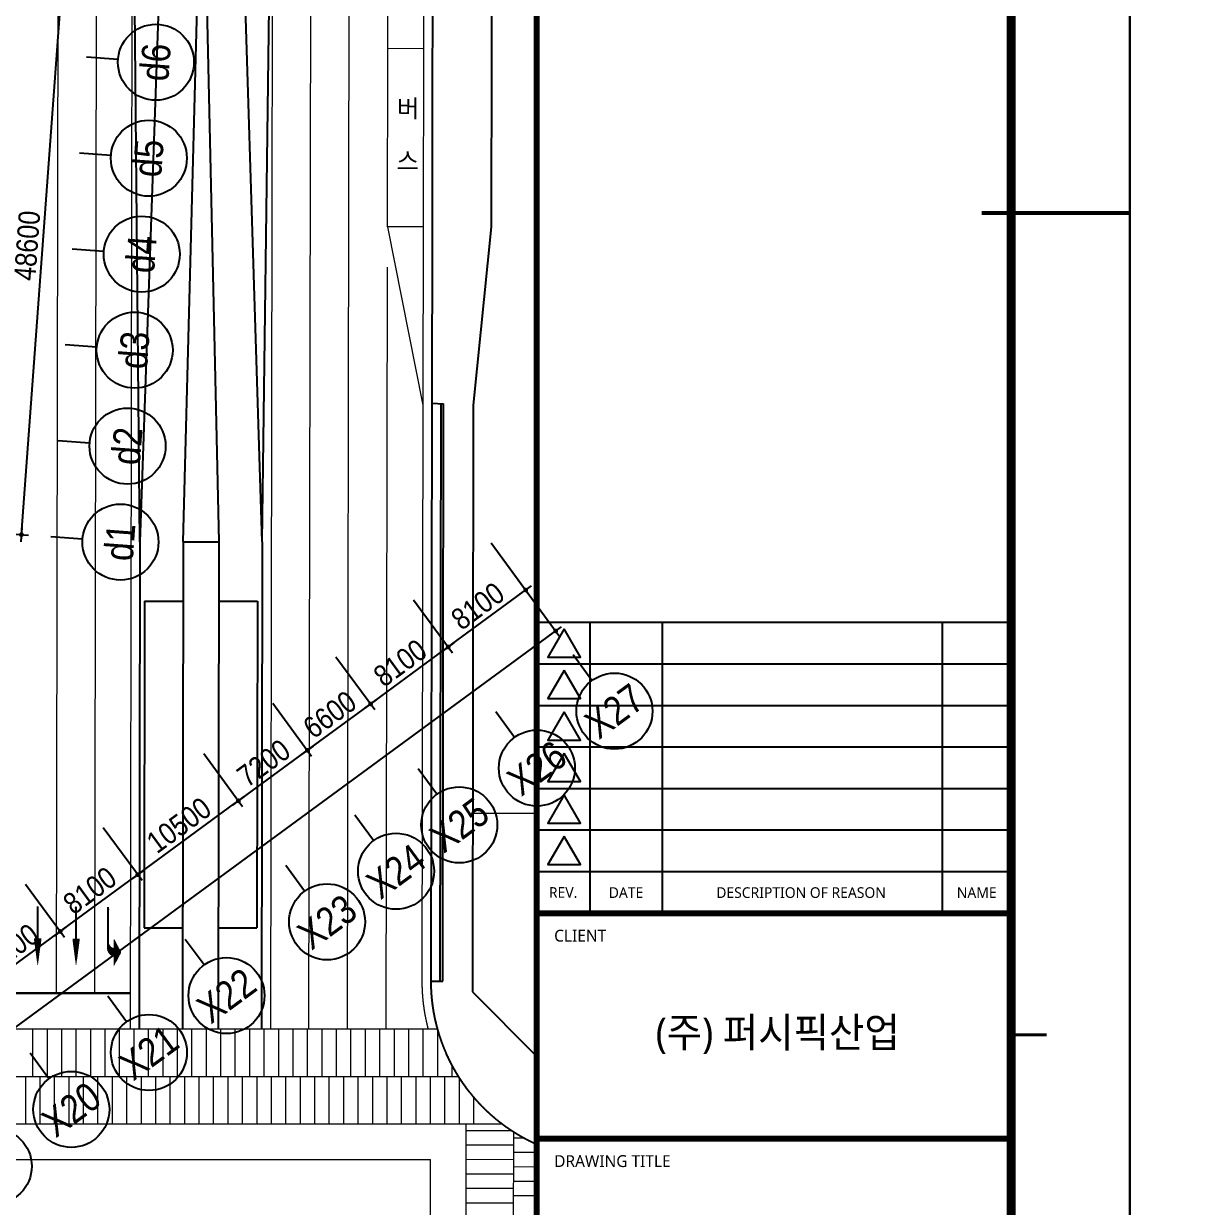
# Model space of a CAD drawing. Header units: millimetres. Extents: x 75184266 to 76346726, y -35077925 to -33679385.
# Drawn here: x 75570546 to 75668262, y -35013103 to -34913465 of the extents above; entities that cross this region are included whole.
import ezdxf
from ezdxf.enums import TextEntityAlignment as Align
from ezdxf.xclip import XClip

# ---------------------------------------------------------------- set-up
doc = ezdxf.new("R2010")
doc.units = ezdxf.units.MM
doc.header["$LTSCALE"] = 50
doc.header["$MEASUREMENT"] = 0
doc.header["$XCLIPFRAME"] = 2
doc.header["$PDMODE"] = 1
doc.header["$PDSIZE"] = -3
doc.linetypes.add('XR-지하3층$0$L2-2', pattern=[2.5, 1, -1.5])
doc.layers.get('0').update_dxf_attribs({"linetype": 'CONTINUOUS'})
doc.layers.get('Defpoints').update_dxf_attribs({"color": 51, "linetype": 'CONTINUOUS'})
for name, color, linetype in [('AZ-LINE', 3, 'CONTINUOUS'), ('AZ-TEX2', 6, 'CONTINUOUS'), ('XR-지하3층$0$00000-변경가로망', 7, 'CONTINUOUS'), ('XR-지하3층$0$0MARK', 7, 'CONTINUOUS'), ('XR-지하3층$0$0중앙선', 1, 'CONTINUOUS'), ('XR-지하3층$0$AA-AXIS-BUB1', 3, 'CONTINUOUS'), ('XR-지하3층$0$DIM', 7, 'CONTINUOUS'), ('XR-지하3층$0$보도라인', 7, 'CONTINUOUS')]:
    doc.layers.add(name, color=color, linetype=linetype)
doc.layers.add('XR-기준층$0$XR-지하3층$0$DEFPOINT', color=142, linetype='CONTINUOUS', plot=False)
doc.layers.add('건축', color=8, linetype='CONTINUOUS', plot=False)
for name, color, linetype, lineweight in [('XR-지하3층$0$$-길가장자리선', 7, 'CONTINUOUS', 0), ('XR-지하3층$0$$-정지선', 6, 'CONTINUOUS', 0), ('XR-지하3층$0$$-중앙선', 7, 'CONTINUOUS', 0), ('XR-지하3층$0$$-차로분리', 7, 'CONTINUOUS', 0), ('XR-지하3층$0$$-횡단보도', 2, 'CONTINUOUS', 0), ('XR-지하3층$0$00000-계획선', 7, 'CONTINUOUS', 0), ('XR-지하3층$0$RP-횡단보도', 8, 'CONTINUOUS', 0)]:
    doc.layers.add(name, color=color, linetype=linetype, lineweight=lineweight)
doc.styles.add('TITLE-L', font='', dxfattribs={"width": 0.8})
doc.styles.add('TITLE-S', font='', dxfattribs={"width": 0.8})
doc.styles.add('XR-지하3층$0$20110829_평면도_면적조정$0$돋움', font='')
doc.styles.add('XR-지하3층$0$@hy', font='')
doc.styles.add('XR-지하3층$0$돋움', font='', dxfattribs={"width": 0.9})
doc.styles.get('TITLE-L').set_extended_font_data('Malgun Gothic')
doc.styles.get('TITLE-S').set_extended_font_data('Malgun Gothic')
doc.styles.get('XR-지하3층$0$20110829_평면도_면적조정$0$돋움').set_extended_font_data('Dotum')
doc.styles.get('XR-지하3층$0$@hy').set_extended_font_data('@Malgun Gothic')
doc.styles.get('XR-지하3층$0$돋움').set_extended_font_data('Dotum')
doc.dimstyles.new('XR-지하3층$0$20110829_평면도_면적조정$0$std_style', dxfattribs={"dimscale": 400, "dimtxt": 3, "dimasz": 1, "dimexe": 1.5, "dimexo": 2, "dimgap": 1, "dimtad": 1, "dimtoh": 1, "dimdec": 0, "dimzin": 0, "dimdsep": 46, "dimtxsty": 'XR-지하3층$0$돋움', "dimblk": 'XR-지하3층$0$20110829_평면도_면적조정$0$01420DDOT01', "dimblk1": 'XR-지하3층$0$20110829_평면도_면적조정$0$01420DDOT01', "dimblk2": 'XR-지하3층$0$20110829_평면도_면적조정$0$01420DDOT01', "dimcen": 2.5, "dimdle": 8, "dimclrd": 256, "dimclre": 256, "dimclrt": 256, "dimadec": 0, "dimazin": 0, "dimtfac": 1, "dimtdec": 0, "dimtix": 1, "dimtmove": 2, "dimatfit": 3, "dimldrblk": 'XR-지하3층$0$20110829_평면도_면적조정$0$_ClosedBlank', "dimfxl": 1, "dimtolj": 1, "dimtzin": 0, "dimlwd": -1, "dimlwe": -1, "dimarcsym": 0})

# ---------------------------------------------------------------- blocks, each defined once
blk = doc.blocks.new('바탕폼')
at = {"layer": 'AZ-LINE'}
for p, q in [((741, 574.35), (741, 24.03)), ((821, 179.35), (757, 179.35)), ((757, 179.35), (821, 179.35))]:
    blk.add_line(p, q, dxfattribs=at)
at = {"layer": 'AZ-LINE', "color": 1}
for p, q in [((821, 228.35), (741, 228.35)), ((749.97, 228.35), (749.97, 179.35)), ((762.18, 228.35), (762.18, 179.35)), ((809.4, 228.35), (809.4, 179.35)), ((821, 221.35), (741, 221.35)), ((821, 214.35), (741, 214.35)), ((821, 207.35), (741, 207.35)), ((821, 200.35), (741, 200.35)), ((821, 193.35), (741, 193.35)), ((821, 186.35), (741, 186.35))]:
    blk.add_line(p, q, dxfattribs=at)
at = {"layer": 'AZ-LINE', "ltscale": 10}
blk.add_lwpolyline([(841, 594.71), (0, 594.71), (0, 0), (841, 0)], close=True, dxfattribs=at)
at = {"layer": 'AZ-LINE', "const_width": 1.5}
blk.add_lwpolyline([(20, 574.35), (20, 20.35), (821, 20.35), (821, 574.35)], close=True, dxfattribs=at)
at = {"layer": 'AZ-LINE'}
for points, const_width in [([(741, 20.35), (741, 574.35)], 1), ([(816.01, 297.4), (841, 297.4)], 0.7), ([(741, 179.35), (821, 179.35)], 1), ([(741, 141.35), (821, 141.35)], 1)]:
    blk.add_lwpolyline(points, dxfattribs=dict(at, const_width=const_width))
for points in [[(745.66, 227.3), (742.92, 222.56), (748.4, 222.56)], [(745.66, 220.3), (742.92, 215.56), (748.4, 215.56)], [(745.66, 213.3), (742.92, 208.56), (748.4, 208.56)], [(745.66, 206.3), (742.92, 201.56), (748.4, 201.56)], [(745.66, 199.3), (742.92, 194.56), (748.4, 194.56)], [(745.66, 192.3), (742.92, 187.56), (748.4, 187.56)]]:
    blk.add_lwpolyline(points, close=True, dxfattribs=at)
at = {"layer": 'AZ-LINE', "ltscale": 10, "const_width": 0.5}
blk.add_lwpolyline([(821, 158.85), (827, 158.85)], dxfattribs=at)
at = {"layer": 'AZ-LINE', "style": 'TITLE-S', "width": 1}
for s, p in [('REV.', (745.48, 182.85)), ('DATE', (756.08, 182.85)), ('DESCRIPTION OF REASON', (785.59, 182.85)), ('NAME', (815.2, 182.85))]:
    blk.add_text(s, height=1.8, dxfattribs=at).set_placement(p, align=Align.MIDDLE)
for s, p in [('CLIENT', (743.97, 174.59)), ('DRAWING TITLE', (743.97, 136.59))]:
    blk.add_text(s, height=2, dxfattribs=at).set_placement(p)
blk = doc.blocks.new('XR-지하3층$0$20110829_평면도_면적조정$0$01420DDOT01')
blk.add_line((-1.5, 0), (1.5, 0))
at = {"const_width": 0.5}
blk.add_lwpolyline([(-0.25, 0, 1), (0.25, 0, 1)], format="xyb", close=True, dxfattribs=at)
blk = doc.blocks.new('*D202')
at = {"layer": 'Defpoints', "color": 0, "transparency": 16777216}
for p in [(75609430, -34956528, 0), (75615339, -34964587), (75504911, -35033156, 0)]:
    blk.add_point(p, dxfattribs=at)
at = {"layer": '건축'}
for p, q in [((75609903, -34957173), (75615694, -34965071)), ((75511142, -35040979), (75615016, -34964824)), ((75505384, -35033801), (75511174, -35041699))]:
    blk.add_line(p, q, dxfattribs=at)
at = {"layer": '건축', "xscale": 400, "yscale": 400, "zscale": 400}
for p, rotation in [((75615339, -34964587), 36.24693456144445), ((75510820, -35041215), 216.2469345614445)]:
    blk.add_blockref('XR-지하3층$0$20110829_평면도_면적조정$0$01420DDOT01', p, dxfattribs=dict(at, rotation=rotation))
at = {"layer": '건축', "insert": (75562310, -35001852), "char_height": 1800, "attachment_point": 5, "rotation": 36.24693, "style": 'XR-지하3층$0$돋움'}
blk.add_mtext('\\A1;129600', dxfattribs=at)
blk = doc.blocks.new('XR-지하3층$0$20110829_평면도_면적조정$0$_ClosedBlank')
at = {"color": 0, "linetype": 'ByBlock', "lineweight": -2}
for p, q in [((-1, 0.17), (0, 0)), ((-1, 0.17), (-1, -0.17)), ((0, 0), (-1, -0.17))]:
    blk.add_line(p, q, dxfattribs=at)
blk = doc.blocks.new('*D212')
at = {"layer": 'Defpoints', "color": 0, "transparency": 16777216}
for p in [(75570235, -34985263, 0), (75573621, -34989882), (75563703, -34990052, 0)]:
    blk.add_point(p, dxfattribs=at)
at = {"layer": '건축'}
for p, q in [((75570708, -34985908), (75573976, -34990366)), ((75564176, -34990698), (75567444, -34995155)), ((75567411, -34994435), (75573299, -34990118))]:
    blk.add_line(p, q, dxfattribs=at)
at = {"layer": '건축', "xscale": 400, "yscale": 400, "zscale": 400}
for p, rotation in [((75573621, -34989882), 36.24693456144445), ((75567089, -34994671), 216.2469345614445)]:
    blk.add_blockref('XR-지하3층$0$20110829_평면도_면적조정$0$01420DDOT01', p, dxfattribs=dict(at, rotation=rotation))
at = {"layer": '건축', "insert": (75569586, -34991227), "char_height": 1800, "attachment_point": 5, "rotation": 36.24693, "style": 'XR-지하3층$0$돋움'}
blk.add_mtext('\\A1;8100', dxfattribs=at)
blk = doc.blocks.new('*D213')
at = {"layer": 'Defpoints', "color": 0, "transparency": 16777216}
for p in [(75576768, -34980474, 0), (75570235, -34985263, 0), (75580154, -34985092)]:
    blk.add_point(p, dxfattribs=at)
at = {"layer": '건축'}
for p, q in [((75577241, -34981119), (75580509, -34985576)), ((75570708, -34985908), (75573976, -34990366)), ((75573944, -34989645), (75579831, -34985329))]:
    blk.add_line(p, q, dxfattribs=at)
at = {"layer": '건축', "xscale": 400, "yscale": 400, "zscale": 400}
for p, rotation in [((75580154, -34985092), 36.24693456144445), ((75573621, -34989882), 216.2469345614445)]:
    blk.add_blockref('XR-지하3층$0$20110829_평면도_면적조정$0$01420DDOT01', p, dxfattribs=dict(at, rotation=rotation))
at = {"layer": '건축', "insert": (75576118, -34986438), "char_height": 1800, "attachment_point": 5, "rotation": 36.24693, "style": 'XR-지하3층$0$돋움'}
blk.add_mtext('\\A1;8100', dxfattribs=at)
blk = doc.blocks.new('*D214')
at = {"layer": 'Defpoints', "color": 0, "transparency": 16777216}
for p in [(75585236, -34974266, 0), (75588622, -34978884), (75576768, -34980474, 0)]:
    blk.add_point(p, dxfattribs=at)
at = {"layer": '건축'}
for p, q in [((75585709, -34974911), (75588977, -34979368)), ((75580476, -34984856), (75588299, -34979121)), ((75577241, -34981119), (75580509, -34985576))]:
    blk.add_line(p, q, dxfattribs=at)
at = {"layer": '건축', "xscale": 400, "yscale": 400, "zscale": 400}
for p, rotation in [((75588622, -34978884), 36.24693456144445), ((75580154, -34985092), 216.2469345614445)]:
    blk.add_blockref('XR-지하3층$0$20110829_평면도_면적조정$0$01420DDOT01', p, dxfattribs=dict(at, rotation=rotation))
at = {"layer": '건축', "insert": (75583618, -34980939), "char_height": 1800, "attachment_point": 5, "rotation": 36.24693, "style": 'XR-지하3층$0$돋움'}
blk.add_mtext('\\A1;10500', dxfattribs=at)
blk = doc.blocks.new('*D215')
at = {"layer": 'Defpoints', "color": 0, "transparency": 16777216}
for p in [(75591042, -34970009, 0), (75585236, -34974266, 0), (75594428, -34974627)]:
    blk.add_point(p, dxfattribs=at)
at = {"layer": '건축'}
for p, q in [((75591515, -34970654), (75594783, -34975111)), ((75585709, -34974911), (75588977, -34979368)), ((75588944, -34978648), (75594106, -34974864))]:
    blk.add_line(p, q, dxfattribs=at)
at = {"layer": '건축', "xscale": 400, "yscale": 400, "zscale": 400}
for p, rotation in [((75594428, -34974627), 36.24693456144445), ((75588622, -34978884), 216.2469345614445)]:
    blk.add_blockref('XR-지하3층$0$20110829_평면도_면적조정$0$01420DDOT01', p, dxfattribs=dict(at, rotation=rotation))
at = {"layer": '건축', "insert": (75590756, -34975706), "char_height": 1800, "attachment_point": 5, "rotation": 36.24693, "style": 'XR-지하3층$0$돋움'}
blk.add_mtext('\\A1;7200', dxfattribs=at)
blk = doc.blocks.new('*D216')
at = {"layer": 'Defpoints', "color": 0, "transparency": 16777216}
for p in [(75596365, -34966106, 0), (75591042, -34970009, 0), (75599751, -34970725)]:
    blk.add_point(p, dxfattribs=at)
at = {"layer": '건축'}
for p, q in [((75596838, -34966751), (75600106, -34971209)), ((75591515, -34970654), (75594783, -34975111)), ((75594751, -34974391), (75599429, -34970961))]:
    blk.add_line(p, q, dxfattribs=at)
at = {"layer": '건축', "xscale": 400, "yscale": 400, "zscale": 400}
for p, rotation in [((75599751, -34970725), 36.24693456144445), ((75594428, -34974627), 216.2469345614445)]:
    blk.add_blockref('XR-지하3층$0$20110829_평면도_면적조정$0$01420DDOT01', p, dxfattribs=dict(at, rotation=rotation))
at = {"layer": '건축', "insert": (75596320, -34971626), "char_height": 1800, "attachment_point": 5, "rotation": 36.24693, "style": 'XR-지하3층$0$돋움'}
blk.add_mtext('\\A1;6600', dxfattribs=at)
blk = doc.blocks.new('*D217')
at = {"layer": 'Defpoints', "color": 0, "transparency": 16777216}
for p in [(75602898, -34961317, 0), (75606284, -34965935), (75596365, -34966106, 0)]:
    blk.add_point(p, dxfattribs=at)
at = {"layer": '건축'}
for p, q in [((75603371, -34961962), (75606638, -34966419)), ((75596838, -34966751), (75600106, -34971209)), ((75600074, -34970488), (75605961, -34966172))]:
    blk.add_line(p, q, dxfattribs=at)
at = {"layer": '건축', "xscale": 400, "yscale": 400, "zscale": 400}
for p, rotation in [((75606284, -34965935), 36.24693456144445), ((75599751, -34970725), 216.2469345614445)]:
    blk.add_blockref('XR-지하3층$0$20110829_평면도_면적조정$0$01420DDOT01', p, dxfattribs=dict(at, rotation=rotation))
at = {"layer": '건축', "insert": (75602248, -34967281), "char_height": 1800, "attachment_point": 5, "rotation": 36.24693, "style": 'XR-지하3층$0$돋움'}
blk.add_mtext('\\A1;8100', dxfattribs=at)
blk = doc.blocks.new('*D218')
at = {"layer": 'Defpoints', "color": 0, "transparency": 16777216}
for p in [(75609430, -34956528, 0), (75602898, -34961317, 0), (75612816, -34961146)]:
    blk.add_point(p, dxfattribs=at)
at = {"layer": 'XR-지하3층$0$DIM', "transparency": 16777216}
for p, q in [((75609903, -34957173), (75613171, -34961630)), ((75603371, -34961962), (75606638, -34966419)), ((75606606, -34965699), (75612494, -34961383))]:
    blk.add_line(p, q, dxfattribs=at)
at = {"layer": 'XR-지하3층$0$DIM', "transparency": 16777216, "xscale": 400, "yscale": 400, "zscale": 400}
for p, rotation in [((75612816, -34961146), 36.24693456144445), ((75606284, -34965935), 216.2469345614445)]:
    blk.add_blockref('XR-지하3층$0$20110829_평면도_면적조정$0$01420DDOT01', p, dxfattribs=dict(at, rotation=rotation))
at = {"layer": 'XR-지하3층$0$DIM', "transparency": 16777216, "insert": (75608780, -34962491), "char_height": 1800, "attachment_point": 5, "rotation": 36.24693, "style": 'XR-지하3층$0$돋움'}
blk.add_mtext('\\A1;8100', dxfattribs=at)
blk = doc.blocks.new('*D268')
at = {"layer": 'Defpoints', "color": 0, "transparency": 16777216}
for p in [(75563970, -34907278, 0), (75573936, -34908014), (75560386, -34955745, 0)]:
    blk.add_point(p, dxfattribs=at)
at = {"layer": '건축'}
for p, q in [((75564767, -34907337), (75574534, -34908059)), ((75570382, -34956083), (75573906, -34908413)), ((75561184, -34955804), (75570950, -34956527))]:
    blk.add_line(p, q, dxfattribs=at)
at = {"layer": '건축', "xscale": 400, "yscale": 400, "zscale": 400}
for p, rotation in [((75573936, -34908014), 85.77114914151039), ((75570352, -34956482), 265.7711491415104)]:
    blk.add_blockref('XR-지하3층$0$20110829_평면도_면적조정$0$01420DDOT01', p, dxfattribs=dict(at, rotation=rotation))
at = {"layer": '건축', "insert": (75570846, -34932152), "char_height": 1800, "attachment_point": 5, "rotation": 85.77115, "style": 'XR-지하3층$0$돋움'}
blk.add_mtext('\\A1;48600', dxfattribs=at)
blk = doc.blocks.new('*X46')
at = {"color": 0}
for p, q in [((811, 936), (819, 936)), ((812, 943), (818, 943)), ((812, 941), (818, 941)), ((812, 939), (818, 939)), ((812, 938), (818, 938)), ((813, 951), (817, 951)), ((813, 949), (817, 949)), ((813, 947), (817, 947)), ((813, 945), (817, 945)), ((814, 958), (816, 958)), ((814, 956), (816, 956)), ((814, 954), (816, 954)), ((814, 952), (816, 952)), ((815, 962), (815, 962)), ((815, 960), (815, 960)), ((797, 832), (833, 832)), ((797, 831), (833, 831)), ((798, 840), (832, 840)), ((798, 838), (832, 838)), ((798, 836), (832, 836)), ((798, 834), (833, 834)), ((799, 847), (831, 847)), ((799, 846), (831, 846)), ((799, 844), (831, 844)), ((799, 842), (832, 842)), ((800, 855), (830, 855)), ((800, 853), (830, 853)), ((800, 851), (830, 851)), ((800, 849), (830, 849)), ((801, 862), (829, 862)), ((801, 861), (829, 861)), ((801, 859), (829, 859)), ((801, 857), (829, 857)), ((802, 870), (828, 870)), ((802, 868), (828, 868)), ((802, 866), (828, 866)), ((802, 864), (828, 864)), ((803, 878), (827, 878)), ((803, 876), (827, 876)), ((803, 874), (827, 874)), ((803, 872), (827, 872)), ((804, 885), (826, 885)), ((804, 883), (826, 883)), ((804, 881), (826, 881)), ((804, 879), (826, 879)), ((805, 892), (825, 892)), ((805, 891), (825, 891)), ((805, 889), (825, 889)), ((805, 887), (825, 887)), ((806, 900), (824, 900)), ((806, 898), (824, 898)), ((806, 896), (824, 896)), ((806, 894), (824, 894)), ((807, 906), (823, 906)), ((807, 904), (823, 904)), ((807, 902), (823, 902)), ((808, 913), (822, 913)), ((808, 911), (822, 911)), ((808, 909), (822, 909)), ((808, 908), (823, 908)), ((809, 921), (821, 921)), ((809, 919), (821, 919)), ((809, 917), (821, 917)), ((809, 915), (822, 915)), ((810, 928), (820, 928)), ((810, 926), (820, 926)), ((810, 924), (820, 924)), ((810, 922), (821, 922)), ((811, 934), (819, 934)), ((811, 932), (819, 932)), ((811, 930), (819, 930)), ((785, 744), (845, 744)), ((786, 752), (844, 752)), ((786, 750), (844, 750)), ((786, 748), (844, 748)), ((786, 746), (845, 746)), ((787, 759), (843, 759)), ((787, 758), (843, 758)), ((787, 756), (843, 756)), ((787, 754), (844, 754)), ((788, 767), (842, 767)), ((788, 765), (842, 765)), ((788, 763), (842, 763)), ((788, 761), (843, 761)), ((789, 774), (841, 774)), ((789, 772), (841, 772)), ((789, 771), (841, 771)), ((789, 769), (841, 769)), ((790, 782), (840, 782)), ((790, 780), (840, 780)), ((790, 778), (840, 778)), ((790, 776), (840, 776)), ((791, 789), (839, 789)), ((791, 788), (839, 788)), ((791, 786), (839, 786)), ((791, 784), (839, 784)), ((792, 797), (838, 797)), ((792, 795), (838, 795)), ((792, 793), (838, 793)), ((792, 791), (838, 791)), ((793, 804), (837, 804)), ((793, 802), (837, 802)), ((793, 801), (837, 801)), ((793, 799), (837, 799)), ((794, 812), (836, 812)), ((794, 810), (836, 810)), ((794, 808), (836, 808)), ((794, 806), (836, 806)), ((795, 819), (835, 819)), ((795, 818), (835, 818)), ((795, 816), (835, 816)), ((795, 814), (835, 814)), ((796, 825), (834, 825)), ((796, 823), (834, 823)), ((796, 821), (834, 821)), ((797, 829), (833, 829)), ((797, 827), (834, 827)), ((808, 742), (823, 742)), ((808, 741), (823, 741)), ((808, 739), (823, 739)), ((808, 737), (823, 737)), ((808, 735), (823, 735)), ((808, 733), (823, 733)), ((808, 731), (823, 731)), ((808, 729), (823, 729)), ((808, 728), (823, 728)), ((808, 726), (823, 726)), ((808, 724), (823, 724)), ((808, 722), (823, 722)), ((808, 720), (823, 720)), ((808, 718), (823, 718)), ((808, 716), (823, 716)), ((808, 714), (823, 714)), ((808, 712), (823, 712)), ((808, 711), (823, 711)), ((808, 709), (823, 709)), ((808, 707), (823, 707)), ((808, 705), (823, 705)), ((808, 703), (823, 703)), ((808, 701), (823, 701)), ((808, 699), (823, 699)), ((808, 698), (823, 698)), ((808, 696), (823, 696)), ((808, 694), (823, 694)), ((808, 692), (823, 692)), ((808, 690), (823, 690)), ((808, 688), (823, 688)), ((808, 686), (823, 686)), ((808, 684), (823, 684)), ((808, 682), (823, 682)), ((808, 681), (823, 681)), ((808, 679), (823, 679)), ((808, 677), (823, 677)), ((808, 675), (823, 675)), ((808, 673), (823, 673)), ((808, 671), (823, 671)), ((808, 669), (823, 669)), ((808, 667), (823, 667)), ((808, 666), (823, 666)), ((808, 664), (823, 664)), ((808, 662), (823, 662)), ((808, 660), (823, 660)), ((808, 658), (823, 658)), ((808, 656), (823, 656)), ((808, 654), (823, 654)), ((808, 652), (823, 652)), ((808, 651), (823, 651)), ((808, 649), (823, 649)), ((808, 647), (823, 647)), ((808, 645), (823, 645)), ((808, 643), (823, 643)), ((808, 641), (823, 641)), ((808, 639), (823, 639)), ((808, 638), (823, 638)), ((808, 636), (823, 636)), ((808, 634), (823, 634)), ((808, 632), (823, 632)), ((808, 630), (823, 630)), ((808, 628), (823, 628)), ((808, 626), (823, 626)), ((808, 624), (823, 624)), ((808, 622), (823, 622)), ((808, 621), (823, 621)), ((808, 619), (823, 619)), ((808, 617), (823, 617)), ((808, 615), (823, 615)), ((808, 613), (823, 613)), ((808, 611), (823, 611)), ((808, 609), (823, 609)), ((808, 608), (823, 608)), ((808, 606), (823, 606)), ((808, 604), (823, 604)), ((808, 602), (823, 602)), ((808, 600), (823, 600)), ((808, 598), (823, 598)), ((808, 596), (823, 596)), ((808, 594), (823, 594)), ((808, 592), (823, 592)), ((808, 591), (823, 591)), ((808, 589), (823, 589)), ((808, 587), (823, 587)), ((808, 585), (823, 585)), ((808, 583), (823, 583)), ((808, 581), (823, 581)), ((808, 579), (823, 579)), ((808, 578), (823, 578)), ((808, 576), (823, 576)), ((808, 574), (823, 574)), ((808, 572), (823, 572)), ((808, 570), (823, 570)), ((808, 568), (823, 568)), ((808, 566), (823, 566)), ((808, 564), (823, 564)), ((808, 562), (823, 562)), ((808, 561), (823, 561)), ((808, 559), (823, 559)), ((808, 557), (823, 557)), ((808, 555), (823, 555)), ((808, 553), (823, 553)), ((808, 551), (823, 551)), ((808, 549), (823, 549)), ((808, 548), (823, 548)), ((808, 546), (823, 546)), ((808, 544), (823, 544)), ((808, 542), (823, 542)), ((808, 540), (823, 540)), ((808, 538), (823, 538)), ((808, 536), (823, 536)), ((808, 534), (823, 534)), ((808, 532), (823, 532)), ((808, 531), (823, 531)), ((808, 529), (823, 529)), ((808, 527), (823, 527)), ((808, 525), (823, 525)), ((808, 523), (823, 523)), ((808, 521), (823, 521)), ((808, 519), (823, 519)), ((808, 517), (823, 517)), ((808, 516), (823, 516)), ((808, 514), (823, 514)), ((808, 512), (823, 512)), ((808, 510), (823, 510)), ((808, 508), (823, 508)), ((808, 506), (823, 506)), ((808, 504), (823, 504)), ((808, 502), (823, 502)), ((808, 501), (823, 501)), ((808, 499), (823, 499)), ((808, 497), (823, 497)), ((808, 495), (823, 495)), ((808, 493), (823, 493)), ((808, 491), (823, 491)), ((808, 489), (823, 489)), ((808, 488), (823, 488)), ((808, 486), (823, 486)), ((808, 484), (823, 484)), ((808, 482), (823, 482)), ((808, 480), (823, 480)), ((808, 478), (823, 478)), ((808, 476), (823, 476)), ((808, 474), (823, 474)), ((808, 472), (823, 472)), ((808, 471), (823, 471)), ((808, 469), (823, 469)), ((808, 467), (823, 467)), ((808, 465), (823, 465)), ((808, 463), (823, 463))]:
    blk.add_line(p, q, dxfattribs=at)
blk = doc.blocks.new('*X48')
at = {"color": 0}
for p, q in [((1264, 962), (1264, 962)), ((1264, 960), (1265, 960)), ((1264, 958), (1266, 958)), ((1264, 956), (1267, 956)), ((1264, 954), (1268, 954)), ((1264, 952), (1269, 952)), ((1264, 951), (1270, 951)), ((1264, 949), (1271, 949)), ((1264, 947), (1272, 947)), ((1264, 945), (1273, 945)), ((1264, 943), (1274, 943)), ((1264, 941), (1275, 941)), ((1264, 939), (1276, 939)), ((1264, 938), (1277, 938)), ((1264, 936), (1278, 936)), ((1208, 831), (1311, 831)), ((1209, 834), (1314, 834)), ((1209, 832), (1313, 832)), ((1210, 836), (1315, 836)), ((1211, 838), (1316, 838)), ((1212, 840), (1317, 840)), ((1213, 842), (1318, 842)), ((1214, 844), (1319, 844)), ((1215, 846), (1320, 846)), ((1216, 847), (1321, 847)), ((1217, 849), (1322, 849)), ((1219, 851), (1323, 851)), ((1220, 853), (1323, 853)), ((1221, 855), (1322, 855)), ((1223, 857), (1321, 857)), ((1225, 859), (1320, 859)), ((1226, 861), (1319, 861)), ((1228, 862), (1318, 862)), ((1230, 864), (1317, 864)), ((1232, 866), (1316, 866)), ((1235, 868), (1315, 868)), ((1237, 870), (1314, 870)), ((1240, 872), (1313, 872)), ((1243, 874), (1312, 874)), ((1246, 876), (1311, 876)), ((1250, 878), (1310, 878)), ((1254, 879), (1309, 879)), ((1259, 881), (1308, 881)), ((1264, 934), (1279, 934)), ((1264, 932), (1280, 932)), ((1264, 930), (1281, 930)), ((1264, 928), (1282, 928)), ((1264, 926), (1283, 926)), ((1264, 924), (1284, 924)), ((1264, 922), (1285, 922)), ((1264, 921), (1286, 921)), ((1264, 919), (1288, 919)), ((1264, 917), (1289, 917)), ((1264, 915), (1290, 915)), ((1264, 913), (1291, 913)), ((1264, 911), (1292, 911)), ((1264, 909), (1293, 909)), ((1264, 908), (1294, 908)), ((1264, 906), (1295, 906)), ((1264, 904), (1296, 904)), ((1264, 902), (1297, 902)), ((1264, 900), (1298, 900)), ((1264, 898), (1299, 898)), ((1264, 896), (1300, 896)), ((1264, 894), (1301, 894)), ((1264, 892), (1302, 892)), ((1264, 891), (1303, 891)), ((1264, 889), (1304, 889)), ((1264, 887), (1305, 887)), ((1264, 885), (1306, 885)), ((1264, 883), (1307, 883)), ((1204, 816), (1243, 816)), ((1204, 814), (1240, 814)), ((1204, 812), (1237, 812)), ((1204, 810), (1235, 810)), ((1204, 808), (1233, 808)), ((1204, 806), (1231, 806)), ((1204, 804), (1230, 804)), ((1204, 802), (1228, 802)), ((1204, 801), (1227, 801)), ((1204, 799), (1226, 799)), ((1204, 797), (1225, 797)), ((1204, 795), (1224, 795)), ((1204, 793), (1223, 793)), ((1204, 791), (1222, 791)), ((1204, 789), (1221, 789)), ((1204, 788), (1221, 788)), ((1204, 786), (1220, 786)), ((1204, 784), (1220, 784)), ((1204, 782), (1219, 782)), ((1204, 780), (1219, 780)), ((1204, 778), (1219, 778)), ((1204, 776), (1219, 776)), ((1204, 774), (1219, 774)), ((1204, 772), (1219, 772)), ((1204, 771), (1219, 771)), ((1204, 769), (1219, 769)), ((1204, 767), (1219, 767)), ((1204, 765), (1219, 765)), ((1204, 763), (1219, 763)), ((1204, 761), (1219, 761)), ((1204, 759), (1219, 759)), ((1204, 758), (1219, 758)), ((1204, 756), (1219, 756)), ((1204, 754), (1219, 754)), ((1204, 752), (1219, 752)), ((1204, 750), (1219, 750)), ((1204, 748), (1219, 748)), ((1204, 746), (1219, 746)), ((1204, 744), (1219, 744)), ((1204, 742), (1219, 742)), ((1204, 741), (1219, 741)), ((1204, 739), (1219, 739)), ((1204, 737), (1219, 737)), ((1204, 735), (1219, 735)), ((1204, 733), (1219, 733)), ((1204, 731), (1219, 731)), ((1204, 729), (1219, 729)), ((1204, 728), (1219, 728)), ((1205, 821), (1256, 821)), ((1205, 819), (1250, 819)), ((1205, 818), (1246, 818)), ((1206, 825), (1308, 825)), ((1206, 823), (1307, 823)), ((1207, 829), (1310, 829)), ((1207, 827), (1309, 827)), ((1264, 821), (1306, 821)), ((1264, 819), (1305, 819)), ((1264, 818), (1304, 818)), ((1264, 816), (1303, 816)), ((1264, 814), (1302, 814)), ((1264, 812), (1301, 812)), ((1264, 810), (1300, 810)), ((1264, 808), (1299, 808)), ((1264, 806), (1298, 806)), ((1264, 804), (1297, 804)), ((1264, 802), (1296, 802)), ((1264, 801), (1295, 801)), ((1264, 799), (1294, 799)), ((1264, 797), (1293, 797)), ((1264, 795), (1292, 795)), ((1264, 793), (1291, 793)), ((1264, 791), (1290, 791)), ((1264, 789), (1289, 789)), ((1264, 788), (1288, 788)), ((1264, 786), (1287, 786)), ((1264, 784), (1286, 784)), ((1264, 782), (1285, 782)), ((1264, 780), (1284, 780)), ((1264, 778), (1283, 778)), ((1264, 776), (1282, 776)), ((1264, 774), (1281, 774)), ((1264, 772), (1280, 772)), ((1264, 771), (1279, 771)), ((1264, 769), (1278, 769)), ((1264, 767), (1277, 767)), ((1264, 765), (1276, 765)), ((1264, 763), (1275, 763)), ((1264, 761), (1274, 761)), ((1264, 759), (1273, 759)), ((1264, 758), (1272, 758)), ((1264, 756), (1271, 756)), ((1264, 754), (1270, 754)), ((1264, 752), (1269, 752)), ((1264, 750), (1268, 750)), ((1264, 748), (1266, 748)), ((1264, 746), (1265, 746)), ((1264, 744), (1264, 744)), ((1204, 726), (1219, 726)), ((1204, 724), (1219, 724)), ((1204, 722), (1219, 722)), ((1204, 720), (1219, 720)), ((1204, 718), (1219, 718)), ((1204, 716), (1219, 716)), ((1204, 714), (1219, 714)), ((1204, 712), (1219, 712)), ((1204, 711), (1219, 711)), ((1204, 709), (1219, 709)), ((1204, 707), (1219, 707)), ((1204, 705), (1219, 705)), ((1204, 703), (1219, 703)), ((1204, 701), (1219, 701)), ((1204, 699), (1219, 699)), ((1204, 698), (1219, 698)), ((1204, 696), (1219, 696)), ((1204, 694), (1219, 694)), ((1204, 692), (1219, 692)), ((1204, 690), (1219, 690)), ((1204, 688), (1219, 688)), ((1204, 686), (1219, 686)), ((1204, 684), (1219, 684)), ((1204, 682), (1219, 682)), ((1204, 681), (1219, 681)), ((1204, 679), (1219, 679)), ((1204, 677), (1219, 677)), ((1204, 675), (1219, 675)), ((1204, 673), (1219, 673)), ((1204, 671), (1219, 671)), ((1204, 669), (1219, 669)), ((1204, 667), (1219, 667)), ((1204, 666), (1219, 666)), ((1204, 664), (1219, 664)), ((1204, 662), (1219, 662)), ((1204, 660), (1219, 660)), ((1204, 658), (1219, 658)), ((1204, 656), (1219, 656)), ((1204, 654), (1219, 654)), ((1204, 652), (1219, 652)), ((1204, 651), (1219, 651)), ((1204, 649), (1219, 649)), ((1204, 647), (1219, 647)), ((1204, 645), (1219, 645)), ((1204, 643), (1219, 643)), ((1204, 641), (1219, 641)), ((1204, 639), (1219, 639)), ((1204, 638), (1219, 638)), ((1204, 636), (1219, 636)), ((1204, 634), (1219, 634)), ((1204, 632), (1219, 632)), ((1204, 630), (1219, 630)), ((1204, 628), (1219, 628)), ((1204, 626), (1219, 626)), ((1204, 624), (1219, 624)), ((1204, 622), (1219, 622)), ((1204, 621), (1219, 621)), ((1204, 619), (1219, 619)), ((1204, 617), (1219, 617)), ((1204, 615), (1219, 615)), ((1204, 613), (1219, 613)), ((1204, 611), (1219, 611)), ((1204, 609), (1219, 609)), ((1204, 608), (1219, 608)), ((1204, 606), (1219, 606)), ((1204, 604), (1219, 604)), ((1204, 602), (1219, 602)), ((1204, 600), (1219, 600)), ((1204, 598), (1219, 598)), ((1204, 596), (1219, 596)), ((1204, 594), (1219, 594)), ((1204, 592), (1219, 592)), ((1204, 591), (1219, 591)), ((1204, 589), (1219, 589)), ((1204, 587), (1219, 587)), ((1204, 585), (1219, 585)), ((1204, 583), (1219, 583)), ((1204, 581), (1219, 581)), ((1204, 579), (1219, 579)), ((1204, 578), (1219, 578)), ((1204, 576), (1219, 576)), ((1204, 574), (1219, 574)), ((1204, 572), (1219, 572)), ((1204, 570), (1219, 570)), ((1204, 568), (1219, 568)), ((1204, 566), (1219, 566)), ((1204, 564), (1219, 564)), ((1204, 562), (1219, 562)), ((1204, 561), (1219, 561)), ((1204, 559), (1219, 559)), ((1204, 557), (1219, 557)), ((1204, 555), (1219, 555)), ((1204, 553), (1219, 553)), ((1204, 551), (1219, 551)), ((1204, 549), (1219, 549)), ((1204, 548), (1219, 548)), ((1204, 546), (1219, 546)), ((1204, 544), (1219, 544)), ((1204, 542), (1219, 542)), ((1204, 540), (1219, 540)), ((1204, 538), (1219, 538)), ((1204, 536), (1219, 536)), ((1204, 534), (1219, 534)), ((1204, 532), (1219, 532)), ((1204, 531), (1219, 531)), ((1204, 529), (1219, 529)), ((1204, 527), (1219, 527)), ((1204, 525), (1219, 525)), ((1204, 523), (1219, 523)), ((1204, 521), (1219, 521)), ((1204, 519), (1219, 519)), ((1204, 517), (1219, 517)), ((1204, 516), (1219, 516)), ((1204, 514), (1219, 514)), ((1204, 512), (1219, 512)), ((1204, 510), (1219, 510)), ((1204, 508), (1219, 508)), ((1204, 506), (1219, 506)), ((1204, 504), (1219, 504)), ((1204, 502), (1219, 502)), ((1204, 501), (1219, 501)), ((1204, 499), (1219, 499)), ((1204, 497), (1219, 497)), ((1204, 495), (1219, 495)), ((1204, 493), (1219, 493)), ((1204, 491), (1219, 491)), ((1204, 489), (1219, 489)), ((1204, 488), (1219, 488)), ((1204, 486), (1219, 486)), ((1204, 484), (1219, 484)), ((1204, 482), (1219, 482)), ((1204, 480), (1219, 480)), ((1204, 478), (1219, 478)), ((1204, 476), (1219, 476)), ((1204, 474), (1219, 474)), ((1204, 472), (1219, 472)), ((1204, 471), (1219, 471)), ((1204, 469), (1219, 469)), ((1204, 467), (1219, 467)), ((1204, 465), (1219, 465)), ((1204, 463), (1219, 463))]:
    blk.add_line(p, q, dxfattribs=at)
blk = doc.blocks.new('XR-지하3층$0$A$C723B38EE')
at = {"layer": 'XR-지하3층$0$$-길가장자리선', "color": 8}
blk.add_lwpolyline([(488.007, 597.674), (485.812, 565.542), (485.798, 557.165), (488.757, 532.16), (488.707, 502.16), (485.674, 482.165), (485.394, 312.191), (488.352, 287.142), (488.303, 257.361), (488.278, 242.345), (488.198, 193.706, 0.064705), (488.714, 189.679)], format="xyb", dxfattribs=at)
for points in [[(485.303, 257.191), (485.352, 287.191)], [(488.328, 272.186), (485.328, 272.191)], [(488.303, 257.186), (485.303, 257.191)]]:
    blk.add_lwpolyline(points, dxfattribs=at)
at = {"layer": 'XR-지하3층$0$$-정지선', "color": 8, "const_width": 0.2}
blk.add_lwpolyline([(447.866, 192.678), (463.646, 192.679)], dxfattribs=at)
at = {"layer": 'XR-지하3층$0$$-중앙선', "color": 8}
for points in [[(464.315, 597.674), (463.641, 189.679)], [(476.115, 597.674), (475.441, 189.679)]]:
    blk.add_lwpolyline(points, dxfattribs=at)
at = {"layer": 'XR-지하3층$0$$-차로분리', "color": 8, "linetype": 'XR-지하3층$0$L2-2', "ltscale": 80, "flags": 128}
for points in [[(461.065, 597.674), (460.595, 312.823), (457.537, 277.823), (457.396, 192.679)], [(478.691, 189.679), (479.312, 565.769), (481.492, 597.674)], [(481.941, 189.679), (482.562, 565.655), (484.75, 597.674)], [(460.783, 275.322), (460.646, 192.679)], [(485.303, 257.191), (488.278, 242.186)], [(485.191, 189.679), (485.297, 253.803)]]:
    blk.add_lwpolyline(points, dxfattribs=at)
at = {"layer": 'XR-지하3층$0$$-횡단보도', "color": 8}
for p in [(447.123, 178.678), (488.873, 148.179)]:
    blk.add_line(p, (488.923, 178.679), dxfattribs=at)
at = {"layer": 'XR-지하3층$0$00000-계획선', "color": 8, "ltscale": 100}
blk.add_lwpolyline([(518.553, 182.18), (518.553, 197.18), (507.971, 207.779), (492.471, 207.804)], dxfattribs=at)
at = {"layer": 'XR-지하3층$0$00000-변경가로망', "color": 8}
for points in [[(492.529, 242.179), (494.053, 257.177), (494.102, 287.177), (489.644, 312.184), (489.924, 482.158), (494.457, 502.15), (494.507, 532.15), (490.048, 557.158), (490.062, 565.393), (492.267, 597.674)], [(492.528, 242.164), (492.446, 192.795)], [(492.446, 192.795), (503.044, 182.18)]]:
    blk.add_lwpolyline(points, dxfattribs=at)
at = {"layer": 'XR-지하3층$0$0중앙선', "color": 8}
for points in [[(464.459, 230.679), (464.033, 275.679)], [(466.033, 275.679), (464.459, 230.679)], [(468.109, 230.679), (469.283, 275.679)], [(470.083, 275.679), (471.109, 230.674)], [(474.759, 230.679), (473.333, 275.679)], [(474.759, 230.679), (475.333, 275.679)], [(464.459, 230.679), (464.391, 189.678)], [(468.109, 230.679), (468.041, 189.679)], [(468.109, 230.679), (471.109, 230.674)], [(471.109, 230.674), (471.041, 189.686)], [(474.759, 230.679), (474.691, 189.68)], [(464.851, 225.684), (464.805, 198.184)], [(464.851, 225.684), (468.101, 225.679)], [(471.101, 225.674), (474.351, 225.669)], [(474.351, 225.669), (474.305, 198.169)], [(464.805, 198.184), (468.055, 198.179)], [(471.055, 198.174), (474.305, 198.169)]]:
    blk.add_lwpolyline(points, dxfattribs=at)
at = {"layer": 'XR-지하3층$0$RP-횡단보도', "color": 253}
for p, q in [((446.605, 189.678), (489.491, 189.679)), ((455.447, 185.679), (455.447, 189.679)), ((456.665, 185.679), (456.664, 189.679)), ((457.882, 185.679), (457.882, 189.679)), ((459.099, 185.679), (459.099, 189.679)), ((460.317, 185.679), (460.316, 189.679)), ((461.534, 185.679), (461.534, 189.679)), ((462.751, 185.679), (462.751, 189.679)), ((463.969, 185.679), (463.968, 189.679)), ((465.186, 185.679), (465.186, 189.679)), ((466.403, 185.679), (466.403, 189.679)), ((467.621, 185.679), (467.62, 189.679)), ((468.838, 185.679), (468.838, 189.679)), ((470.055, 185.679), (470.055, 189.679)), ((471.273, 185.679), (471.272, 189.679)), ((472.49, 185.679), (472.49, 189.679)), ((473.707, 185.679), (473.707, 189.679)), ((474.925, 185.679), (474.924, 189.679)), ((476.142, 185.679), (476.142, 189.679)), ((477.359, 185.679), (477.359, 189.679)), ((478.576, 185.679), (478.576, 189.679)), ((479.794, 185.679), (479.794, 189.679)), ((481.011, 185.679), (481.011, 189.679)), ((482.228, 185.679), (482.228, 189.679)), ((483.446, 185.679), (483.446, 189.679)), ((484.663, 185.679), (484.663, 189.679)), ((485.88, 185.679), (485.88, 189.679)), ((487.098, 185.679), (487.098, 189.679)), ((488.315, 185.679), (488.315, 189.679)), ((489.532, 185.679), (489.532, 189.679)), ((490.75, 185.68), (490.75, 186.552)), ((444.837, 185.678), (491.26, 185.68)), ((454.839, 181.679), (454.839, 185.679)), ((456.056, 181.679), (456.056, 185.679)), ((457.273, 181.679), (457.273, 185.679)), ((458.491, 181.679), (458.491, 185.679)), ((459.708, 181.679), (459.708, 185.679)), ((460.925, 181.679), (460.925, 185.679)), ((462.143, 181.679), (462.143, 185.679)), ((463.36, 181.679), (463.36, 185.679)), ((464.577, 181.679), (464.577, 185.679)), ((465.795, 181.679), (465.795, 185.679)), ((467.012, 181.679), (467.012, 185.679)), ((468.229, 181.679), (468.229, 185.679)), ((469.447, 181.679), (469.447, 185.679)), ((470.664, 181.679), (470.664, 185.679)), ((471.881, 181.679), (471.881, 185.679)), ((473.099, 181.679), (473.099, 185.679)), ((474.316, 181.679), (474.316, 185.679)), ((475.533, 181.679), (475.533, 185.679)), ((476.751, 181.679), (476.751, 185.679)), ((477.968, 181.679), (477.968, 185.679)), ((479.185, 181.679), (479.185, 185.679)), ((480.403, 181.679), (480.402, 185.679)), ((481.62, 181.679), (481.62, 185.679)), ((482.837, 181.679), (482.837, 185.679)), ((484.055, 181.679), (484.054, 185.679)), ((485.272, 181.679), (485.272, 185.679)), ((486.489, 181.679), (486.489, 185.679)), ((487.707, 181.679), (487.706, 185.679)), ((488.924, 181.679), (488.924, 185.679)), ((490.141, 181.679), (490.141, 185.679)), ((491.359, 181.68), (491.359, 185.525)), ((492.576, 181.68), (492.576, 183.898)), ((441.148, 181.678), (494.948, 181.68)), ((491.868, 145.18), (491.928, 181.68)), ((495.786, 181.095), (491.928, 181.101)), ((495.869, 145.882), (495.927, 181.005)), ((496.815, 180.484), (495.927, 180.486)), ((495.926, 179.877), (491.925, 179.884)), ((495.924, 178.66), (491.923, 178.667)), ((499.934, 179.261), (495.925, 179.268)), ((495.922, 177.442), (491.922, 177.449)), ((499.932, 178.044), (495.923, 178.051)), ((499.929, 176.827), (495.92, 176.834)), ((495.919, 176.225), (491.919, 176.232)), ((499.926, 175.609), (495.918, 175.616)), ((495.917, 175.008), (491.917, 175.015))]:
    blk.add_line(p, q, dxfattribs=at)
at = {"layer": 'XR-지하3층$0$보도라인', "color": 8, "linetype": 'Continuous', "flags": 128}
blk.add_lwpolyline([(486.424, 482.108), (486.144, 312.235), (489.102, 287.185), (489.053, 257.36), (489.028, 242.344), (488.948, 193.705, 0.414705), (503.948, 178.68), (521.897, 178.68, 0.005421), (532.418, 178.795), (547.471, 176.351, 0.053357), (650.071, 192.808, 0.000846), (650.104, 192.817, 0.000846)], format="xyb", dxfattribs=at)
for points in [[(489.028, 242.344), (490.028, 242.293)], [(489.733, 193.703), (489.813, 242.293)], [(489.948, 193.703), (490.028, 242.293)], [(488.948, 193.705), (489.948, 193.703)]]:
    blk.add_lwpolyline(points, dxfattribs=at)
at = {"layer": 'XR-지하3층$0$0MARK', "color": 8, "rotation": 179.9053789862858}
for name, p, xscale, yscale, zscale in [('*X46', (463.689, 204.315), 0.0095999999948012, 0.0095999999948012, 0.0095999999948012), ('*X46', (466.923, 204.31), 0.0095999999948012, 0.0095999999948012, 0.0095999999948012), ('*X48', (450.152, 204.337), -0.0095999999948012, 0.0095999999903143, 0.0096)]:
    blk.add_blockref(name, p, dxfattribs=dict(at, xscale=xscale, yscale=yscale, zscale=zscale))
at = {"layer": 'XR-지하3층$0$$-길가장자리선', "color": 8, "style": 'XR-지하3층$0$@hy'}
blk.add_text('버     스', height=1.5, rotation=269.63055, dxfattribs=at).set_placement((487.082, 265.041), align=Align.MIDDLE_CENTER)

msp = doc.modelspace()

# ---------------------------------------------------------------- linework, layer by layer
at = {"layer": 'XR-기준층$0$XR-지하3층$0$DEFPOINT', "ltscale": 0.5}
for points in [[(75663667, -35077925.1), (75243667, -35077925.1), (75243667, -34780925.1), (75663667, -34780925.1)], [(75663669.1, -35077925.1), (75243669.1, -35077925.1), (75243669.1, -34780925.1), (75663669.1, -34780925.1)]]:
    msp.add_lwpolyline(points, close=True, dxfattribs=at)
at = {"layer": 'XR-지하3층$0$AA-AXIS-BUB1'}
for p, q in [((75618393.7, -34968754), (75616817, -34966603.4)), ((75611861.3, -34973543.2), (75610284.5, -34971392.6)), ((75605328.8, -34978332.5), (75603752.1, -34976181.9))]:
    msp.add_line(p, q, dxfattribs=at)
for centre in [(75620285.8, -34971334.7), (75613753.3, -34976123.9), (75607220.8, -34980913.2)]:
    msp.add_circle(centre, 3200, dxfattribs=at)
at = {"layer": '건축'}
for p, q in [((75578492.8, -34916476.2), (75575833.4, -34916279.5)), ((75577893.7, -34924553.5), (75575234.3, -34924356.9)), ((75577296.4, -34932631.5), (75574637, -34932434.8)), ((75576699.1, -34940709.4), (75574039.7, -34940512.8)), ((75576101.8, -34948787.4), (75573442.4, -34948590.7)), ((75575504.5, -34956865.3), (75572845.1, -34956668.7)), ((75600006, -34982234.8), (75598429.3, -34980084.2)), ((75594199.4, -34986492), (75592622.7, -34984341.4)), ((75585731.4, -34992700.3), (75584154.7, -34990549.6)), ((75579199, -34997489.5), (75577622.3, -34995338.9)), ((75572666.5, -35002278.8), (75571089.8, -35000128.2))]:
    msp.add_line(p, q, dxfattribs=at)
for centre in [(75581684.1, -34916712.1), (75581085, -34924789.5), (75580487.7, -34932867.5), (75579890.4, -34940945.4), (75579293.1, -34949023.4), (75578695.8, -34957101.3), (75601898.1, -34984815.6), (75596091.5, -34989072.7), (75587623.5, -34995281), (75581091, -35000070.2), (75574558.6, -35004859.5), (75568026.1, -35009648.8)]:
    msp.add_circle(centre, 3200, dxfattribs=at)

# ---------------------------------------------------------------- block references
at = {"layer": 'AZ-LINE', "xscale": 499.40546941707, "yscale": 499.40546941707, "zscale": 499.40546941707}
msp.add_blockref('바탕폼', (75243667, -35077925.1), dxfattribs=at)
at = {"layer": '건축', "ltscale": 0.5}
ref = msp.add_blockref('XR-지하3층$0$A$C723B38EE', (75115875.3, -35187756.2), dxfattribs=dict(at, xscale=999.9999999999998, yscale=999.9999999999998, zscale=999.9999999999998))
XClip(ref).set_block_clipping_path([(137.7798442268, 119.9958357572), (497.8511876765, 396.6664658143)])

# ---------------------------------------------------------------- texts
at = {"layer": 'AZ-TEX2', "color": 1, "style": 'TITLE-L', "width": 0.95}
msp.add_text('(주) 퍼시픽산업', height=2500, dxfattribs=at).set_placement((75634034, -34998501.3), align=Align.MIDDLE)
at = {"layer": 'XR-지하3층$0$AA-AXIS-BUB1', "style": 'XR-지하3층$0$20110829_평면도_면적조정$0$돋움', "width": 0.9}
for s, p in [('X27', (75620283.8, -34971332.1)), ('X26', (75613751.4, -34976121.3)), ('X25', (75607218.9, -34980910.6)), ('X24', (75601896.2, -34984812.9))]:
    msp.add_text(s, height=2400, rotation=36.246935, dxfattribs=at).set_placement(p, align=Align.MIDDLE_CENTER)
at = {"layer": '건축', "style": 'XR-지하3층$0$20110829_평면도_면적조정$0$돋움', "width": 0.9}
for s, rotation, p in [('d6', 85.771149, (75581632.1, -34916708.3)), ('d5', 85.771149, (75581033, -34924785.7)), ('d4', 85.771149, (75580435.7, -34932863.6)), ('d3', 85.771149, (75579838.4, -34940941.6)), ('d2', 85.771149, (75579241.1, -34949019.5)), ('d1', 85.771149, (75578643.8, -34957097.5)), ('X23', 36.246935, (75596089.5, -34989070.1)), ('X22', 36.246935, (75587621.5, -34995278.3)), ('X21', 36.246935, (75581089.1, -35000067.6)), ('X20', 36.246935, (75574556.6, -35004856.9))]:
    msp.add_text(s, height=2400, rotation=rotation, dxfattribs=at).set_placement(p, align=Align.MIDDLE_CENTER)

# ---------------------------------------------------------------- dimensions: what is measured, and where the dimension line sits
at = {"layer": 'XR-지하3층$0$DIM'}
dim = msp.add_linear_dim(base=(75612816.1, -34961146.2), p1=(75602897.6, -34961316.9, 0), p2=(75609430, -34956527.7, 0), angle=36.246935, dimstyle='XR-지하3층$0$20110829_평면도_면적조정$0$std_style', override={"dimtxt": 4.5}, dxfattribs=at)
dim.commit()
dim.dimension.update_dxf_attribs({"geometry": '*D218', "text_midpoint": (75608780.5, -34962491.4)})
at = {"layer": '건축'}
for base, p1, p2, angle, picture, middle in [((75573935.8, -34908014.5), (75560385.8, -34955745.5, 0), (75563969.6, -34907277.6, 0), 85.771149, '*D268', (75570846.3, -34932152.5)), ((75615338.8, -34964587.2), (75504910.7, -35033155.8, 0), (75609430, -34956527.7, 0), 36.246935, '*D202', (75562309.8, -35001851.8)), ((75606283.6, -34965935.5), (75596365.1, -34966106.2, 0), (75602897.6, -34961316.9, 0), 36.246935, '*D217', (75602248, -34967280.7)), ((75599751.2, -34970724.7), (75591042.4, -34970008.6, 0), (75596365.1, -34966106.2, 0), 36.246935, '*D216', (75596320.4, -34971626.5)), ((75594428.4, -34974627.1), (75585235.7, -34974265.7, 0), (75591042.4, -34970008.6, 0), 36.246935, '*D215', (75590755.8, -34975706.2)), ((75588621.8, -34978884.2), (75576767.7, -34980474, 0), (75585235.7, -34974265.7, 0), 36.246935, '*D214', (75583618.4, -34980938.9)), ((75580153.8, -34985092.5), (75570235.3, -34985263.2, 0), (75576767.7, -34980474, 0), 36.246935, '*D213', (75576118.2, -34986437.7)), ((75573621.3, -34989881.8), (75563702.8, -34990052.5, 0), (75570235.3, -34985263.2, 0), 36.246935, '*D212', (75569585.8, -34991227))]:
    dim = msp.add_linear_dim(base=base, p1=p1, p2=p2, angle=angle, dimstyle='XR-지하3층$0$20110829_평면도_면적조정$0$std_style', override={"dimtxt": 4.5}, dxfattribs=at)
    dim.commit()
    dim.dimension.update_dxf_attribs({"geometry": picture, "text_midpoint": middle})

doc.saveas('drawing.dxf')
